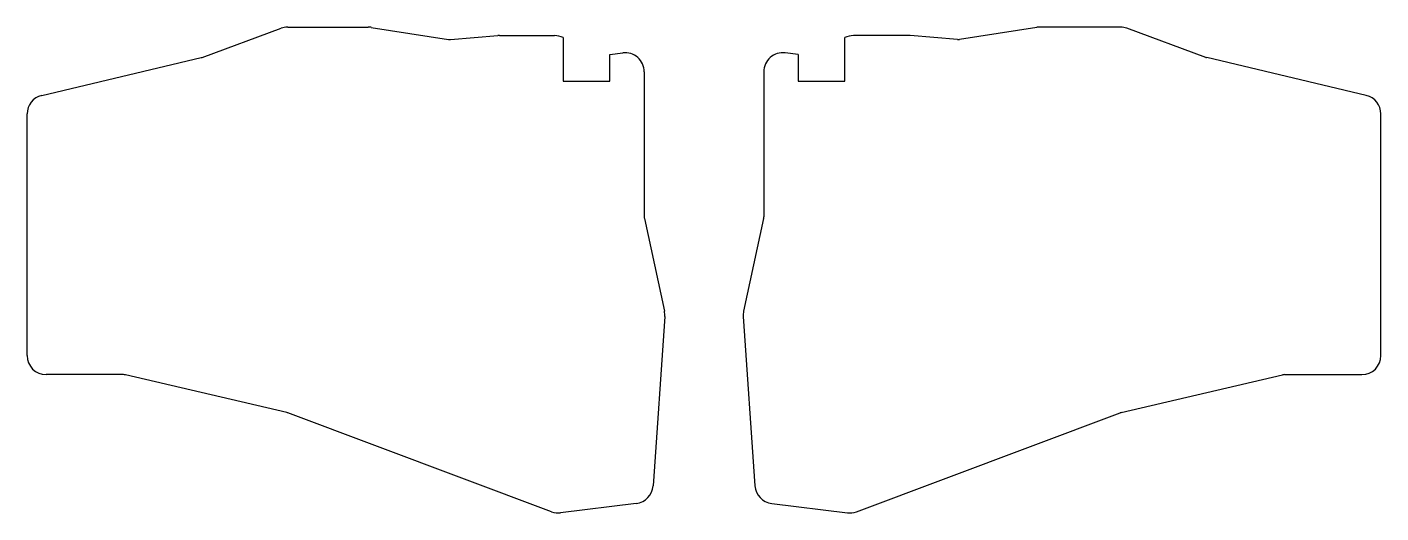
# Model space of a CAD drawing. Header units: millimetres. Extents: x -14 to 306, y -55 to 60.
import ezdxf

# ---------------------------------------------------------------- set-up
doc = ezdxf.new("R2010")
doc.units = ezdxf.units.MM

msp = doc.modelspace()

# ---------------------------------------------------------------- linework, layer by layer
at = {"linetype": 'CONTINUOUS'}
for p, q in [((27.31, 52.86), (45.94, 59.72)), ((47.5, 60), (66.5, 60)), ((67.2, 59.94), (85.43, 57.07)), ((85.91, 57.05), (97.13, 57.98)), ((97.5, 58), (110.5, 58)), ((112.5, 57.53), (112.5, 47.25)), ((179, 47.25), (179, 57.53)), ((194, 58), (181, 58)), ((205.59, 57.05), (194.37, 57.98)), ((224.3, 59.94), (206.07, 57.07)), ((244, 60), (225, 60)), ((264.19, 52.86), (245.56, 59.72)), ((-10.54, 43.88), (27.08, 52.79)), ((123.5, 53.51), (126.57, 53.91)), ((123.5, 47.25), (123.5, 53.51)), ((168, 53.51), (164.93, 53.91)), ((168, 53.51), (168, 47.25)), ((302.04, 43.88), (264.42, 52.79)), ((131.65, 49.45), (131.65, 15.24)), ((159.85, 49.45), (159.85, 15.24)), ((112.5, 47.25), (123.5, 47.25)), ((168, 47.25), (179, 47.25)), ((-14, -17.5), (-14, 39.5)), ((305.5, -17.5), (305.5, 39.5)), ((131.69, 14.82), (136.4, -7.05)), ((159.81, 14.82), (155.1, -7.05)), ((136.49, -8.31), (133.72, -48.24)), ((155.01, -8.31), (157.78, -48.24)), ((8.75, -22), (-9.5, -22)), ((47.33, -30.94), (9.21, -22.05)), ((244.17, -30.94), (282.29, -22.05)), ((282.75, -22), (301, -22)), ((109.79, -54.34), (47.57, -31.02)), ((181.71, -54.34), (243.93, -31.02)), ((129.78, -52.4), (111.92, -54.59)), ((161.72, -52.4), (179.58, -54.59))]:
    msp.add_line(p, q, dxfattribs=at)
for centre, radius, start, end in [((47.5, 55.5), 4.5, 450, 110.2249), ((66.5, 55.5), 4.5, 441.0274, 90), ((97.5, 53.5), 4.5, 450, 94.7636), ((110.5, 53.5), 4.5, 63.6122, 90), ((181, 53.5), 4.5, 90, 116.3878), ((194, 53.5), 4.5, 85.2364, 90), ((225, 55.5), 4.5, 90, 98.9726), ((244, 55.5), 4.5, 69.7751, 90), ((85.74, 59.04), 2, 261.0274, 274.7636), ((205.76, 59.04), 2, 265.2364, 278.9726), ((26.62, 54.73), 2, 283.3245, 290.2249), ((127.15, 49.45), 4.5, 360, 97.4206), ((164.35, 49.45), 4.5, 82.5794, 180), ((264.88, 54.73), 2, 249.7751, 256.6755), ((-9.5, 39.5), 4.5, 103.3245, 180), ((-10.08, 41.93), 2, 103.324532, 103.3245323), ((301, 39.5), 4.5, 0, 76.6755), ((301.58, 41.93), 2, 76.6754677, 76.675468), ((133.65, 15.24), 2, 180, 192.1381), ((157.85, 15.24), 2, 347.8619, 0), ((132, -8), 4.5, 356.0298, 12.1381), ((159.5, -8), 4.5, 167.8619, 183.9702), ((-9.5, -17.5), 4.5, 180, 270), ((301, -17.5), 4.5, 270, 0), ((8.75, -24), 2, 76.8702, 90), ((282.75, -24), 2, 90, 103.1298), ((46.87, -32.89), 2, 69.4499, 76.8702), ((244.63, -32.89), 2, 103.1298, 110.5501), ((129.23, -47.93), 4.5, 277.0145, 356.0298), ((131.72, -48.1), 2, 356.0297, 356.0298), ((162.27, -47.93), 4.5, 183.9702, 262.9855), ((159.78, -48.1), 2, 183.9702, 183.9703), ((111.37, -50.13), 4.5, 249.4499, 277.0145), ((180.13, -50.13), 4.5, 262.9855, 290.5501)]:
    msp.add_arc(centre, radius, start, end, dxfattribs=at)

doc.saveas('drawing.dxf')
